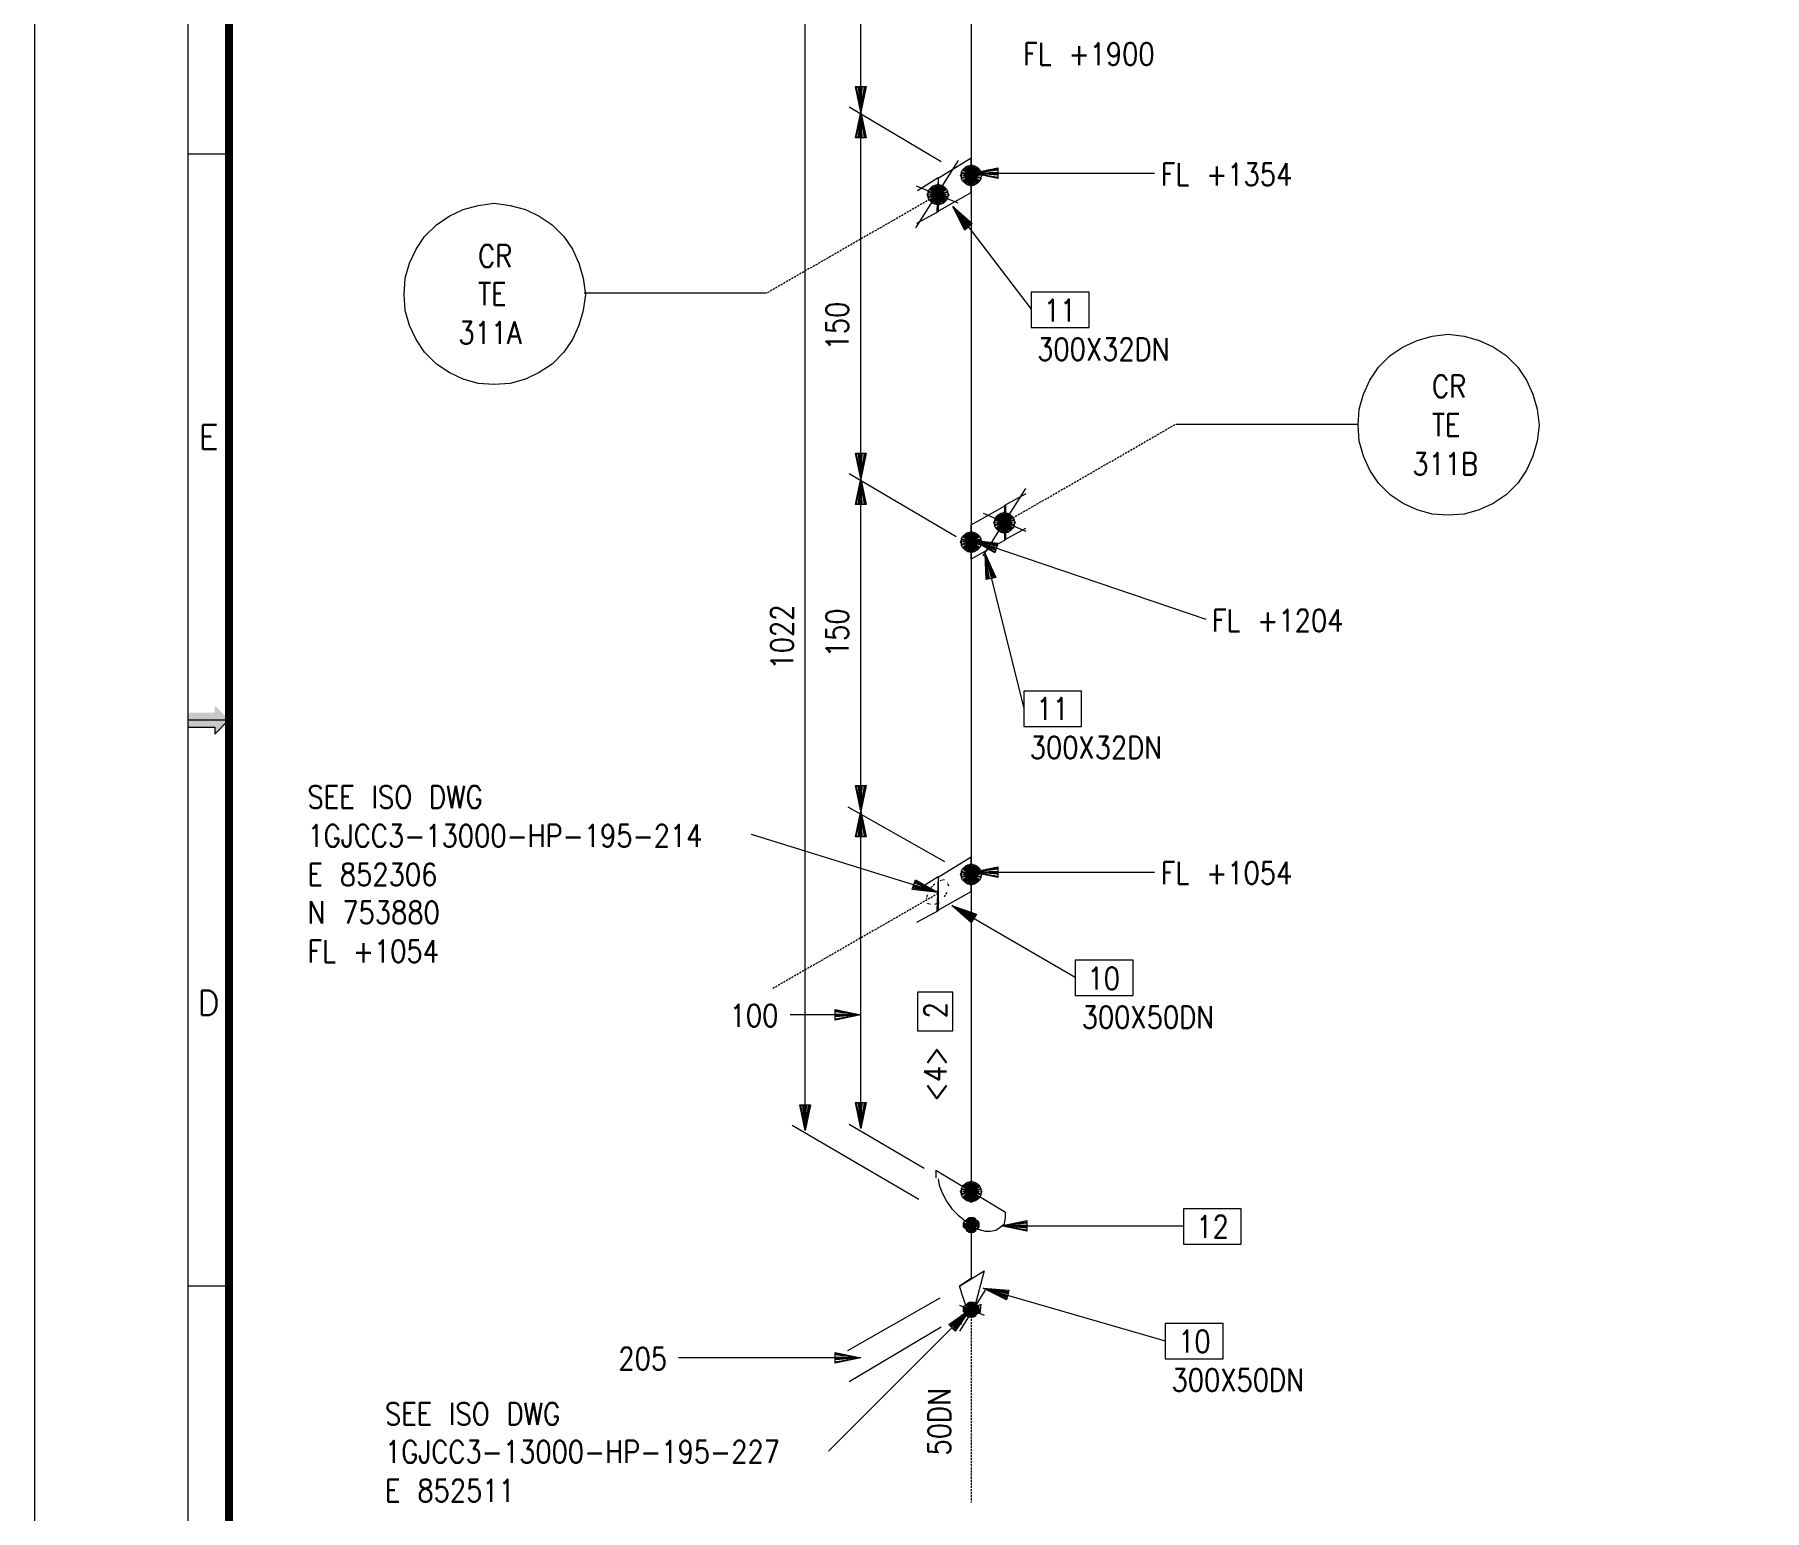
# Model space of a CAD drawing. Extents: x 0 to 841, y 0 to 594.
# Drawn here: x 0 to 209.8, y 201.1 to 380.1 of the extents above; entities that cross this region are included whole.
import ezdxf
from ezdxf.enums import TextEntityAlignment as Align

# ---------------------------------------------------------------- set-up
doc = ezdxf.new("R2010")
doc.units = 0
doc.header["$MEASUREMENT"] = 0
doc.linetypes.add('HIDDEN', pattern=[0.375, 0.25, -0.125])
for name, color, linetype, lineweight in [('1', 7, 'Continuous', 5), ('3', 7, 'Continuous', 5), ('T-TEXT1', 7, 'Continuous', 5)]:
    doc.layers.add(name, color=color, linetype=linetype, lineweight=lineweight)
doc.styles.add('ROMANS', font='ROMANS')
doc.styles.add('TXT', font='txt.shx')

msp = doc.modelspace()

# ---------------------------------------------------------------- linework, layer by layer
at = {"layer": '1', "color": 1, "linetype": 'Continuous', "lineweight": 0}
for p, q in [((113.6, 404.6375), (113.6, 363.0375)), ((113.6, 363.0375), (113.6, 318.575)), ((113.6, 318.575), (113.6, 278.275)), ((113.6, 278.275), (113.6, 239.7875)), ((113.6, 235.7625), (113.6, 229.2625))]:
    msp.add_line(p, q, dxfattribs=at)
at = {"layer": '3', "color": 2, "linetype": 'Continuous', "lineweight": 0}
for p, q in [((93.45, 247.2), (93.45, 427.9)), ((100.2125, 370.7), (100.2125, 412.3)), ((98.7875, 371.35), (109.9625, 364.725)), ((100.2125, 326.2375), (100.2125, 370.7)), ((113.7375, 363.2875), (135.8375, 363.2875)), ((111.3875, 359.2625), (120.8875, 346.7875)), ((88.775, 348.7375), (66.675, 348.7375)), ((138.4375, 332.875), (160.5375, 332.875)), ((98.7875, 326.8875), (111.7875, 319.225)), ((100.2125, 285.9375), (100.2125, 326.2375)), ((113.7375, 318.8375), (142.075, 309.2125)), ((115.2875, 317.1375), (119.975, 298.425)), ((98.65, 286.4625), (110.35, 279.8375)), ((100.2125, 247.4625), (100.2125, 285.9375)), ((109.575, 276.0625), (86.95, 283.0875)), ((113.7375, 278.5375), (135.8375, 278.5375)), ((111.2625, 274.5), (126.2125, 265.7875)), ((100.2125, 261.2375), (91.6375, 261.2375)), ((91.8875, 247.85), (107.2375, 238.8875)), ((98.7875, 247.9875), (107.8875, 242.65)), ((117.2375, 235.6375), (139.3375, 235.6375)), ((98.65, 220.55), (109.8375, 226.925)), ((115.0375, 228.0875), (137.1375, 221.725)), ((113.475, 225.4875), (96.3125, 208.3375)), ((98.7875, 216.7875), (109.9625, 223.4125)), ((100.2125, 219.6375), (78.1125, 219.6375))]:
    msp.add_line(p, q, dxfattribs=at)
at = {"layer": '3', "color": 2, "linetype": 'HIDDEN', "lineweight": 0}
for p, q in [((109.1875, 277.1), (108.6625, 276.5875)), ((110.35, 277.625), (109.8375, 277.4875)), ((110.875, 276.8375), (110.7375, 277.2375)), ((108.275, 275.8), (108.1375, 275.2875)), ((109.1875, 274.6375), (109.8375, 274.8875)), ((110.35, 275.5375), (110.7375, 276.1875)), ((108.275, 274.7625), (108.6625, 274.6375))]:
    msp.add_line(p, q, dxfattribs=at)
at = {"layer": '3', "color": 1, "linetype": 'HIDDEN', "lineweight": 0}
for p, q in [((109.575, 275.9375), (89.425, 264.3625)), ((113.6, 225.4875), (113.6, 202.0875))]:
    msp.add_line(p, q, dxfattribs=at)
at = {"layer": '3', "color": 2, "linetype": 'Continuous', "lineweight": 0}
for points in [[(100.8625, 373.825), (100.2125, 370.7), (99.5625, 373.825), (100.8625, 373.825)], [(100.7375, 373.825), (100.2125, 370.7), (99.6875, 373.825)], [(100.6, 373.825), (100.2125, 370.7), (99.95, 373.825)], [(100.3375, 373.825), (100.2125, 370.7), (100.0875, 373.825)], [(99.5625, 367.5875), (100.2125, 370.7), (100.8625, 367.5875), (99.5625, 367.5875)], [(99.6875, 367.5875), (100.2125, 370.7), (100.7375, 367.5875)], [(99.95, 367.5875), (100.2125, 370.7), (100.6, 367.5875)], [(100.0875, 367.5875), (100.2125, 370.7), (100.3375, 367.5875)], [(116.85, 362.6375), (113.7375, 363.2875), (116.85, 363.9375), (116.85, 362.6375)], [(116.85, 362.775), (113.7375, 363.2875), (116.85, 363.8125)], [(116.85, 363.0375), (113.7375, 363.2875), (116.85, 363.6875)], [(116.85, 363.1625), (113.7375, 363.2875), (116.85, 363.425)], [(55.75, 359.65), (57.7, 359.3875), (59.525, 358.875), (61.2125, 358.0875), (62.775, 357.05), (64.2, 355.625), (65.2375, 354.0625), (66.025, 352.375), (66.5375, 350.55), (66.8, 348.6), (66.5375, 346.65), (66.025, 344.8375), (65.2375, 343.1375), (64.2, 341.5875), (62.775, 340.15), (61.2125, 339.1125), (59.525, 338.3375), (57.7, 337.8125), (55.75, 337.6875), (53.8, 337.8125), (51.9875, 338.3375), (50.2875, 339.1125), (48.7375, 340.15), (47.3, 341.5875), (46.2625, 343.1375), (45.4875, 344.8375), (44.9625, 346.65), (44.8375, 348.6), (44.9625, 350.55), (45.4875, 352.375), (46.2625, 354.0625), (47.3, 355.625), (48.7375, 357.05), (50.2875, 358.0875), (51.9875, 358.875), (53.8, 359.3875), (55.75, 359.65)], [(112.825, 356.4), (111.3875, 359.2625), (113.7375, 357.1875), (112.825, 356.4)], [(112.95, 356.5375), (111.3875, 359.2625), (113.6, 357.05)], [(113.0875, 356.6625), (111.3875, 359.2625), (113.475, 357.05)], [(113.2125, 356.6625), (111.3875, 359.2625), (113.3375, 356.925)], [(120.8875, 344.575), (127.9, 344.575), (127.9, 348.8625), (120.8875, 348.8625), (120.8875, 344.575)], [(171.45, 343.7875), (173.4, 343.5375), (175.225, 343.0125), (176.9125, 342.2375), (178.475, 341.1875), (179.9, 339.7625), (180.9375, 338.2), (181.725, 336.5125), (182.2375, 334.6875), (182.5, 332.7375), (182.2375, 330.7875), (181.725, 328.975), (180.9375, 327.2875), (179.9, 325.725), (178.475, 324.2875), (176.9125, 323.25), (175.225, 322.475), (173.4, 321.95), (171.45, 321.825), (169.5, 321.95), (167.6875, 322.475), (165.9875, 323.25), (164.4375, 324.2875), (163, 325.725), (161.9625, 327.2875), (161.1875, 328.975), (160.6625, 330.7875), (160.5375, 332.7375), (160.6625, 334.6875), (161.1875, 336.5125), (161.9625, 338.2), (163, 339.7625), (164.4375, 341.1875), (165.9875, 342.2375), (167.6875, 343.0125), (169.5, 343.5375), (171.45, 343.7875)], [(100.8625, 329.3625), (100.2125, 326.2375), (99.5625, 329.3625), (100.8625, 329.3625)], [(100.7375, 329.3625), (100.2125, 326.2375), (99.6875, 329.3625)], [(100.6, 329.3625), (100.2125, 326.2375), (99.95, 329.3625)], [(100.3375, 329.3625), (100.2125, 326.2375), (100.0875, 329.3625)], [(99.5625, 323.125), (100.2125, 326.2375), (100.8625, 323.125), (99.5625, 323.125)], [(99.6875, 323.125), (100.2125, 326.2375), (100.7375, 323.125)], [(99.95, 323.125), (100.2125, 326.2375), (100.6, 323.125)], [(100.0875, 323.125), (100.2125, 326.2375), (100.3375, 323.125)], [(116.4625, 317.275), (113.7375, 318.8375), (116.85, 318.4375), (116.4625, 317.275)], [(116.4625, 317.4), (113.7375, 318.8375), (116.85, 318.3125)], [(116.5875, 317.5375), (113.7375, 318.8375), (116.725, 318.1875)], [(116.5875, 317.6625), (113.7375, 318.8375), (116.725, 318.05)], [(115.425, 314.025), (115.2875, 317.1375), (116.5875, 314.2875), (115.425, 314.025)], [(115.55, 314.025), (115.2875, 317.1375), (116.4625, 314.2875)], [(115.6875, 314.15), (115.2875, 317.1375), (116.3375, 314.2875)], [(115.8125, 314.15), (115.2875, 317.1375), (116.2, 314.15)], [(119.975, 296.2125), (126.9875, 296.2125), (126.9875, 300.5), (119.975, 300.5), (119.975, 296.2125)], [(100.8625, 289.0625), (100.2125, 285.9375), (99.5625, 289.0625), (100.8625, 289.0625)], [(100.7375, 289.0625), (100.2125, 285.9375), (99.6875, 289.0625)], [(100.6, 289.0625), (100.2125, 285.9375), (99.95, 289.0625)], [(100.3375, 289.0625), (100.2125, 285.9375), (100.0875, 289.0625)], [(99.5625, 282.825), (100.2125, 285.9375), (100.8625, 282.825), (99.5625, 282.825)], [(99.6875, 282.825), (100.2125, 285.9375), (100.7375, 282.825)], [(99.95, 282.825), (100.2125, 285.9375), (100.6, 282.825)], [(100.0875, 282.825), (100.2125, 285.9375), (100.3375, 282.825)], [(116.85, 277.8875), (113.7375, 278.5375), (116.85, 279.1875), (116.85, 277.8875)], [(116.85, 278.0125), (113.7375, 278.5375), (116.85, 279.05)], [(106.8375, 277.625), (109.575, 276.0625), (106.45, 276.45), (106.8375, 277.625)], [(106.8375, 277.4875), (109.575, 276.0625), (106.45, 276.5875)], [(106.7125, 277.3625), (109.575, 276.0625), (106.5875, 276.7125)], [(106.7125, 277.2375), (109.575, 276.0625), (106.5875, 276.8375)], [(116.85, 278.275), (113.7375, 278.5375), (116.85, 278.925)], [(116.85, 278.4), (113.7375, 278.5375), (116.85, 278.6625)], [(113.6, 272.425), (111.2625, 274.5), (114.25, 273.4625), (113.6, 272.425)], [(113.7375, 272.55), (111.2625, 274.5), (114.125, 273.3375)], [(113.7375, 272.6875), (111.2625, 274.5), (114.125, 273.2)], [(113.8625, 272.8125), (111.2625, 274.5), (113.9875, 273.075)], [(126.2125, 263.5875), (133.2375, 263.5875), (133.2375, 267.875), (126.2125, 267.875), (126.2125, 263.5875)], [(111.3875, 259.2875), (111.3875, 263.975), (107.1, 263.975), (107.1, 259.2875), (111.3875, 259.2875)], [(97.0875, 261.8875), (100.2125, 261.2375), (97.0875, 260.5875), (97.0875, 261.8875)], [(97.0875, 261.7625), (100.2125, 261.2375), (97.0875, 260.725)], [(97.0875, 261.6375), (100.2125, 261.2375), (97.0875, 260.9875)], [(97.0875, 261.375), (100.2125, 261.2375), (97.0875, 261.1125)], [(94.1, 250.325), (93.45, 247.2), (92.8, 250.325), (94.1, 250.325)], [(93.975, 250.325), (93.45, 247.2), (92.9375, 250.325)], [(93.8375, 250.325), (93.45, 247.2), (93.1875, 250.325)], [(93.5875, 250.325), (93.45, 247.2), (93.325, 250.325)], [(100.8625, 250.5875), (100.2125, 247.4625), (99.5625, 250.5875), (100.8625, 250.5875)], [(100.7375, 250.5875), (100.2125, 247.4625), (99.6875, 250.5875)], [(100.6, 250.5875), (100.2125, 247.4625), (99.95, 250.5875)], [(100.3375, 250.5875), (100.2125, 247.4625), (100.0875, 250.5875)], [(139.3375, 233.425), (146.3625, 233.425), (146.3625, 237.7125), (139.3375, 237.7125), (139.3375, 233.425)], [(120.3625, 234.9875), (117.2375, 235.6375), (120.3625, 236.2875), (120.3625, 234.9875)], [(120.3625, 235.1125), (117.2375, 235.6375), (120.3625, 236.15)], [(120.3625, 235.375), (117.2375, 235.6375), (120.3625, 236.025)], [(120.3625, 235.5), (117.2375, 235.6375), (120.3625, 235.7625)], [(117.8875, 226.6625), (115.0375, 228.0875), (118.15, 227.8375), (117.8875, 226.6625)], [(117.8875, 226.7875), (115.0375, 228.0875), (118.15, 227.7)], [(118.025, 226.925), (115.0375, 228.0875), (118.15, 227.575)], [(118.025, 227.05), (115.0375, 228.0875), (118.025, 227.4375)], [(110.875, 223.675), (113.475, 225.4875), (111.65, 222.8875), (110.875, 223.675)], [(111, 223.5375), (113.475, 225.4875), (111.525, 223.025)], [(111.1375, 223.5375), (113.475, 225.4875), (111.525, 223.15)], [(111.1375, 223.4125), (113.475, 225.4875), (111.3875, 223.15)], [(137.1375, 219.5125), (144.15, 219.5125), (144.15, 223.8), (137.1375, 223.8), (137.1375, 219.5125)], [(97.0875, 220.2875), (100.2125, 219.6375), (97.0875, 218.9875), (97.0875, 220.2875)], [(97.0875, 220.1625), (100.2125, 219.6375), (97.0875, 219.125)], [(97.0875, 220.0375), (100.2125, 219.6375), (97.0875, 219.3875)], [(97.0875, 219.775), (100.2125, 219.6375), (97.0875, 219.5125)]]:
    msp.add_lwpolyline(points, dxfattribs=at)
at = {"layer": 'T-TEXT1', "color": 7, "linetype": 'Continuous', "lineweight": 0}
for p, q in [((18.6125, 365.6375), (23.575, 365.6375)), ((18.6125, 297), (23.575, 297)), ((18.6125, 296.1375), (21.85, 296.1375)), ((21.85, 295.275), (23.575, 297)), ((21.85, 296.1375), (21.85, 295.275)), ((18.6125, 228.3625), (23.575, 228.3625))]:
    msp.add_line(p, q, dxfattribs=at)
at = {"layer": 'T-TEXT1', "color": 2, "linetype": 'Continuous', "lineweight": 0}
for p, q in [((112.0375, 364.85), (106.8375, 356.6625)), ((112.0375, 359.65), (106.975, 361.7375)), ((115.0375, 316.8875), (120.2375, 325.075)), ((115.0375, 322.0875), (120.2375, 319.875)), ((109.3125, 242.3875), (109.3125, 241.4875)), ((109.3125, 242.3875), (117.7625, 237.325)), ((115.2875, 227.8375), (112.175, 222.8875)), ((112.175, 226.0125), (115.1625, 224.8375))]:
    msp.add_line(p, q, dxfattribs=at)
at = {"layer": 'T-TEXT1', "color": 2, "linetype": 'HIDDEN', "lineweight": 0}
for p, q in [((109.575, 360.6875), (88.775, 348.7375)), ((117.6375, 320.9125), (138.4375, 332.875))]:
    msp.add_line(p, q, dxfattribs=at)
at = {"layer": 'T-TEXT1', "color": 7, "linetype": 'Continuous', "lineweight": 0}
msp.add_lwpolyline([(0, 0), (841, 0), (841, 594), (0, 594), (0, 0)], dxfattribs=at)
msp.add_lwpolyline([(18.6125, 576.4875), (822.3875, 576.4875), (822.3875, 17.5125), (18.6125, 17.5125)], close=True, dxfattribs=at)
at = {"layer": 'T-TEXT1', "color": 7, "linetype": 'Continuous', "lineweight": 0, "const_width": 0.9911}
msp.add_lwpolyline([(23.575, 571.525), (817.425, 571.525), (817.425, 22.475), (23.575, 22.475), (23.575, 571.525)], dxfattribs=at)
at = {"layer": 'T-TEXT1', "color": 2, "linetype": 'Continuous', "lineweight": 0}
for points in [[(113.6, 363.0375), (113.6, 365.1125), (109.575, 362.6375), (109.4375, 358.6125), (113.6, 360.95), (113.6, 363.0375)], [(113.6, 364.3375), (113.8625, 364.2), (113.9875, 364.2), (114.25, 364.075), (114.3875, 363.9375), (114.5125, 363.8125), (114.6375, 363.6875), (114.775, 363.425), (114.775, 363.2875), (114.9, 363.0375), (114.775, 362.775), (114.775, 362.6375), (114.6375, 362.3875), (114.5125, 362.25), (114.3875, 362.125), (114.25, 361.9875), (113.9875, 361.8625), (113.8625, 361.8625), (113.6, 361.8625), (113.3375, 361.8625), (113.2125, 361.8625), (112.95, 361.9875), (112.825, 362.125), (112.6875, 362.25), (112.5625, 362.3875), (112.4375, 362.6375), (112.4375, 362.775), (112.4375, 363.0375), (112.4375, 363.2875), (112.4375, 363.425), (112.5625, 363.6875), (112.6875, 363.8125), (112.825, 363.9375), (112.95, 364.075), (113.2125, 364.2), (113.3375, 364.2), (113.6, 364.3375), (113.6, 364.3375), (113.8625, 364.2), (113.6, 361.7375), (113.3375, 361.8625), (113.6, 364.3375), (113.8625, 364.2), (113.9875, 364.2), (113.3375, 361.8625), (113.2125, 361.8625), (113.8625, 364.2), (113.9875, 364.2), (114.25, 364.075), (113.2125, 361.8625), (112.95, 361.9875), (113.9875, 364.2), (114.25, 364.075), (114.3875, 363.9375), (112.95, 361.9875), (112.825, 362.125), (114.25, 364.075), (114.3875, 363.9375), (114.5125, 363.8125), (112.825, 362.125), (112.6875, 362.25), (114.3875, 363.9375), (114.5125, 363.8125), (114.6375, 363.6875), (112.6875, 362.25), (112.5625, 362.3875), (114.5125, 363.8125), (114.6375, 363.6875), (114.775, 363.425), (112.5625, 362.3875), (112.4375, 362.6375), (114.6375, 363.6875), (114.775, 363.425), (114.775, 363.2875), (112.4375, 362.6375), (112.4375, 362.775), (114.775, 363.425), (114.775, 363.2875), (114.9, 363.0375), (112.4375, 362.775), (112.3, 363.0375), (114.775, 363.2875), (114.9, 363.0375), (114.775, 362.775), (112.3, 363.0375), (112.4375, 363.2875), (114.9, 363.0375), (114.775, 362.775), (114.775, 362.6375), (112.4375, 363.2875), (112.4375, 363.425), (114.775, 362.775), (114.775, 362.6375), (114.6375, 362.3875), (112.4375, 363.425), (112.5625, 363.6875), (114.775, 362.6375)], [(114.775, 362.6375), (114.6375, 362.3875), (114.5125, 362.25), (112.5625, 363.6875), (112.6875, 363.8125), (114.6375, 362.3875), (114.5125, 362.25), (114.3875, 362.125), (112.6875, 363.8125), (112.825, 363.9375), (114.5125, 362.25), (114.3875, 362.125), (114.25, 361.9875), (112.825, 363.9375), (112.95, 364.075), (114.3875, 362.125), (114.25, 361.9875), (113.9875, 361.8625), (112.95, 364.075), (113.2125, 364.2), (114.25, 361.9875), (113.9875, 361.8625), (113.8625, 361.8625), (113.2125, 364.2), (113.3375, 364.2), (113.9875, 361.8625), (113.8625, 361.8625), (113.6, 361.7375), (113.3375, 364.2), (113.6, 364.3375), (113.8625, 361.8625)], [(107.1, 361.2125), (109.575, 362.775), (109.575, 358.6125), (106.975, 357.1875)], [(109.575, 361.9875), (109.8375, 361.8625), (109.9625, 361.8625), (110.225, 361.7375), (110.35, 361.6), (110.4875, 361.475), (110.6125, 361.3375), (110.7375, 361.0875), (110.7375, 360.95), (110.875, 360.6875), (110.7375, 360.4375), (110.7375, 360.3), (110.6125, 360.0375), (110.4875, 359.9125), (110.35, 359.7875), (110.225, 359.65), (109.9625, 359.525), (109.8375, 359.525), (109.575, 359.525), (109.3125, 359.525), (109.1875, 359.525), (108.925, 359.65), (108.7875, 359.7875), (108.6625, 359.9125), (108.5375, 360.0375), (108.4, 360.3), (108.4, 360.4375), (108.4, 360.6875), (108.4, 360.95), (108.4, 361.0875), (108.5375, 361.3375), (108.6625, 361.475), (108.7875, 361.6), (108.925, 361.7375), (109.1875, 361.8625), (109.3125, 361.8625), (109.575, 361.9875), (109.575, 361.9875), (109.8375, 361.8625), (109.575, 359.3875), (109.3125, 359.525), (109.575, 361.9875), (109.8375, 361.8625), (109.9625, 361.8625), (109.3125, 359.525), (109.1875, 359.525), (109.8375, 361.8625), (109.9625, 361.8625), (110.225, 361.7375), (109.1875, 359.525), (108.925, 359.65), (109.9625, 361.8625), (110.225, 361.7375), (110.35, 361.6), (108.925, 359.65), (108.7875, 359.7875), (110.225, 361.7375), (110.35, 361.6), (110.4875, 361.475), (108.7875, 359.7875), (108.6625, 359.9125), (110.35, 361.6), (110.4875, 361.475), (110.6125, 361.3375), (108.6625, 359.9125), (108.5375, 360.0375), (110.4875, 361.475), (110.6125, 361.3375), (110.7375, 361.0875), (108.5375, 360.0375), (108.4, 360.3), (110.6125, 361.3375), (110.7375, 361.0875), (110.7375, 360.95), (108.4, 360.3), (108.4, 360.4375), (110.7375, 361.0875), (110.7375, 360.95), (110.875, 360.6875), (108.4, 360.4375), (108.275, 360.6875), (110.7375, 360.95), (110.875, 360.6875), (110.7375, 360.4375), (108.275, 360.6875), (108.4, 360.95), (110.875, 360.6875), (110.7375, 360.4375), (110.7375, 360.3), (108.4, 360.95), (108.4, 361.0875), (110.7375, 360.4375), (110.7375, 360.3), (110.6125, 360.0375), (108.4, 361.0875), (108.5375, 361.3375), (110.7375, 360.3)], [(110.7375, 360.3), (110.6125, 360.0375), (110.4875, 359.9125), (108.5375, 361.3375), (108.6625, 361.475), (110.6125, 360.0375), (110.4875, 359.9125), (110.35, 359.7875), (108.6625, 361.475), (108.7875, 361.6), (110.4875, 359.9125), (110.35, 359.7875), (110.225, 359.65), (108.7875, 361.6), (108.925, 361.7375), (110.35, 359.7875), (110.225, 359.65), (109.9625, 359.525), (108.925, 361.7375), (109.1875, 361.8625), (110.225, 359.65), (109.9625, 359.525), (109.8375, 359.525), (109.1875, 361.8625), (109.3125, 361.8625), (109.9625, 359.525), (109.8375, 359.525), (109.575, 359.3875), (109.3125, 361.8625), (109.575, 361.9875), (109.8375, 359.525)], [(120.2375, 324.425), (117.6375, 322.9875), (117.6375, 318.8375), (120.2375, 320.2625)], [(113.6, 318.575), (113.6, 320.65), (117.7625, 322.9875), (117.7625, 318.8375), (113.6, 316.4875), (113.6, 318.575)], [(117.6375, 322.2125), (117.8875, 322.0875), (118.025, 322.0875), (118.2875, 321.95), (118.4125, 321.825), (118.5375, 321.6875), (118.675, 321.5625), (118.8, 321.3), (118.8, 321.175), (118.9375, 320.9125), (118.8, 320.65), (118.8, 320.525), (118.675, 320.2625), (118.5375, 320.1375), (118.4125, 320), (118.2875, 319.875), (118.025, 319.7375), (117.8875, 319.7375), (117.6375, 319.7375), (117.375, 319.7375), (117.2375, 319.7375), (116.9875, 319.875), (116.85, 320), (116.725, 320.1375), (116.5875, 320.2625), (116.4625, 320.525), (116.4625, 320.65), (116.4625, 320.9125), (116.4625, 321.175), (116.4625, 321.3), (116.5875, 321.5625), (116.725, 321.6875), (116.85, 321.825), (116.9875, 321.95), (117.2375, 322.0875), (117.375, 322.0875), (117.6375, 322.2125), (117.6375, 322.2125), (117.8875, 322.0875), (117.6375, 319.6125), (117.375, 319.7375), (117.6375, 322.2125), (117.8875, 322.0875), (118.025, 322.0875), (117.375, 319.7375), (117.2375, 319.7375), (117.8875, 322.0875), (118.025, 322.0875), (118.2875, 321.95), (117.2375, 319.7375), (116.9875, 319.875), (118.025, 322.0875), (118.2875, 321.95), (118.4125, 321.825), (116.9875, 319.875), (116.85, 320), (118.2875, 321.95), (118.4125, 321.825), (118.5375, 321.6875), (116.85, 320), (116.725, 320.1375), (118.4125, 321.825), (118.5375, 321.6875), (118.675, 321.5625), (116.725, 320.1375), (116.5875, 320.2625), (118.5375, 321.6875), (118.675, 321.5625), (118.8, 321.3), (116.5875, 320.2625), (116.4625, 320.525), (118.675, 321.5625), (118.8, 321.3), (118.8, 321.175), (116.4625, 320.525), (116.4625, 320.65), (118.8, 321.3), (118.8, 321.175), (118.9375, 320.9125), (116.4625, 320.65), (116.3375, 320.9125), (118.8, 321.175), (118.9375, 320.9125), (118.8, 320.65), (116.3375, 320.9125), (116.4625, 321.175), (118.9375, 320.9125), (118.8, 320.65), (118.8, 320.525), (116.4625, 321.175), (116.4625, 321.3), (118.8, 320.65), (118.8, 320.525), (118.675, 320.2625), (116.4625, 321.3), (116.5875, 321.5625), (118.8, 320.525)], [(118.8, 320.525), (118.675, 320.2625), (118.5375, 320.1375), (116.5875, 321.5625), (116.725, 321.6875), (118.675, 320.2625), (118.5375, 320.1375), (118.4125, 320), (116.725, 321.6875), (116.85, 321.825), (118.5375, 320.1375), (118.4125, 320), (118.2875, 319.875), (116.85, 321.825), (116.9875, 321.95), (118.4125, 320), (118.2875, 319.875), (118.025, 319.7375), (116.9875, 321.95), (117.2375, 322.0875), (118.2875, 319.875), (118.025, 319.7375), (117.8875, 319.7375), (117.2375, 322.0875), (117.375, 322.0875), (118.025, 319.7375), (117.8875, 319.7375), (117.6375, 319.6125), (117.375, 322.0875), (117.6375, 322.2125), (117.8875, 319.7375)], [(113.6, 319.875), (113.8625, 319.7375), (113.9875, 319.7375), (114.25, 319.6125), (114.3875, 319.4875), (114.5125, 319.35), (114.6375, 319.225), (114.775, 318.9625), (114.775, 318.8375), (114.9, 318.575), (114.775, 318.3125), (114.775, 318.1875), (114.6375, 317.925), (114.5125, 317.7875), (114.3875, 317.6625), (114.25, 317.5375), (113.9875, 317.4), (113.8625, 317.4), (113.6, 317.4), (113.3375, 317.4), (113.2125, 317.4), (112.95, 317.5375), (112.825, 317.6625), (112.6875, 317.7875), (112.5625, 317.925), (112.4375, 318.1875), (112.4375, 318.3125), (112.4375, 318.575), (112.4375, 318.8375), (112.4375, 318.9625), (112.5625, 319.225), (112.6875, 319.35), (112.825, 319.4875), (112.95, 319.6125), (113.2125, 319.7375), (113.3375, 319.7375), (113.6, 319.875), (113.6, 319.875), (113.8625, 319.7375), (113.6, 317.275), (113.3375, 317.4), (113.6, 319.875), (113.8625, 319.7375), (113.9875, 319.7375), (113.3375, 317.4), (113.2125, 317.4), (113.8625, 319.7375), (113.9875, 319.7375), (114.25, 319.6125), (113.2125, 317.4), (112.95, 317.5375), (113.9875, 319.7375), (114.25, 319.6125), (114.3875, 319.4875), (112.95, 317.5375), (112.825, 317.6625), (114.25, 319.6125), (114.3875, 319.4875), (114.5125, 319.35), (112.825, 317.6625), (112.6875, 317.7875), (114.3875, 319.4875), (114.5125, 319.35), (114.6375, 319.225), (112.6875, 317.7875), (112.5625, 317.925), (114.5125, 319.35), (114.6375, 319.225), (114.775, 318.9625), (112.5625, 317.925), (112.4375, 318.1875), (114.6375, 319.225), (114.775, 318.9625), (114.775, 318.8375), (112.4375, 318.1875), (112.4375, 318.3125), (114.775, 318.9625), (114.775, 318.8375), (114.9, 318.575), (112.4375, 318.3125), (112.3, 318.575), (114.775, 318.8375), (114.9, 318.575), (114.775, 318.3125), (112.3, 318.575), (112.4375, 318.8375), (114.9, 318.575), (114.775, 318.3125), (114.775, 318.1875), (112.4375, 318.8375), (112.4375, 318.9625), (114.775, 318.3125), (114.775, 318.1875), (114.6375, 317.925), (112.4375, 318.9625), (112.5625, 319.225), (114.775, 318.1875)], [(114.775, 318.1875), (114.6375, 317.925), (114.5125, 317.7875), (112.5625, 319.225), (112.6875, 319.35), (114.6375, 317.925), (114.5125, 317.7875), (114.3875, 317.6625), (112.6875, 319.35), (112.825, 319.4875), (114.5125, 317.7875), (114.3875, 317.6625), (114.25, 317.5375), (112.825, 319.4875), (112.95, 319.6125), (114.3875, 317.6625), (114.25, 317.5375), (113.9875, 317.4), (112.95, 319.6125), (113.2125, 319.7375), (114.25, 317.5375), (113.9875, 317.4), (113.8625, 317.4), (113.2125, 319.7375), (113.3375, 319.7375), (113.9875, 317.4), (113.8625, 317.4), (113.6, 317.275), (113.3375, 319.7375), (113.6, 319.875), (113.8625, 317.4)], [(113.6, 278.275), (113.6, 280.35), (109.575, 277.8875), (109.4375, 273.85), (113.6, 276.1875), (113.6, 278.275)], [(113.6, 279.575), (113.8625, 279.4375), (113.9875, 279.4375), (114.25, 279.3125), (114.3875, 279.1875), (114.5125, 279.05), (114.6375, 278.925), (114.775, 278.6625), (114.775, 278.5375), (114.9, 278.275), (114.775, 278.0125), (114.775, 277.8875), (114.6375, 277.625), (114.5125, 277.4875), (114.3875, 277.3625), (114.25, 277.2375), (113.9875, 277.1), (113.8625, 277.1), (113.6, 277.1), (113.3375, 277.1), (113.2125, 277.1), (112.95, 277.2375), (112.825, 277.3625), (112.6875, 277.4875), (112.5625, 277.625), (112.4375, 277.8875), (112.4375, 278.0125), (112.4375, 278.275), (112.4375, 278.5375), (112.4375, 278.6625), (112.5625, 278.925), (112.6875, 279.05), (112.825, 279.1875), (112.95, 279.3125), (113.2125, 279.4375), (113.3375, 279.4375), (113.6, 279.575), (113.6, 279.575), (113.8625, 279.4375), (113.6, 276.975), (113.3375, 277.1), (113.6, 279.575), (113.8625, 279.4375), (113.9875, 279.4375), (113.3375, 277.1), (113.2125, 277.1), (113.8625, 279.4375), (113.9875, 279.4375), (114.25, 279.3125), (113.2125, 277.1), (112.95, 277.2375), (113.9875, 279.4375), (114.25, 279.3125), (114.3875, 279.1875), (112.95, 277.2375), (112.825, 277.3625), (114.25, 279.3125), (114.3875, 279.1875), (114.5125, 279.05), (112.825, 277.3625), (112.6875, 277.4875), (114.3875, 279.1875), (114.5125, 279.05), (114.6375, 278.925), (112.6875, 277.4875), (112.5625, 277.625), (114.5125, 279.05), (114.6375, 278.925), (114.775, 278.6625), (112.5625, 277.625), (112.4375, 277.8875), (114.6375, 278.925), (114.775, 278.6625), (114.775, 278.5375), (112.4375, 277.8875), (112.4375, 278.0125), (114.775, 278.6625), (114.775, 278.5375), (114.9, 278.275), (112.4375, 278.0125), (112.3, 278.275), (114.775, 278.5375), (114.9, 278.275), (114.775, 278.0125), (112.3, 278.275), (112.4375, 278.5375), (114.9, 278.275), (114.775, 278.0125), (114.775, 277.8875), (112.4375, 278.5375), (112.4375, 278.6625), (114.775, 278.0125), (114.775, 277.8875), (114.6375, 277.625), (112.4375, 278.6625), (112.5625, 278.925), (114.775, 277.8875)], [(114.775, 277.8875), (114.6375, 277.625), (114.5125, 277.4875), (112.5625, 278.925), (112.6875, 279.05), (114.6375, 277.625), (114.5125, 277.4875), (114.3875, 277.3625), (112.6875, 279.05), (112.825, 279.1875), (114.5125, 277.4875), (114.3875, 277.3625), (114.25, 277.2375), (112.825, 279.1875), (112.95, 279.3125), (114.3875, 277.3625), (114.25, 277.2375), (113.9875, 277.1), (112.95, 279.3125), (113.2125, 279.4375), (114.25, 277.2375), (113.9875, 277.1), (113.8625, 277.1), (113.2125, 279.4375), (113.3375, 279.4375), (113.9875, 277.1), (113.8625, 277.1), (113.6, 276.975), (113.3375, 279.4375), (113.6, 279.575), (113.8625, 277.1)], [(107.1, 276.45), (109.575, 278.0125), (109.575, 273.85), (106.975, 272.425)], [(109.575, 241.35), (109.7, 240.575), (110.0875, 239.6625), (110.6125, 238.625), (111.2625, 237.7125), (112.0375, 236.9375), (112.825, 236.2875), (113.6, 235.6375), (114.3875, 235.2375), (115.2875, 234.9875), (115.9375, 234.9875), (116.5875, 235.1125), (117.1125, 235.5), (117.6375, 235.8875), (117.7625, 236.675), (117.7625, 237.325)], [(113.6, 241.0875), (113.8625, 240.9625), (113.9875, 240.9625), (114.25, 240.8375), (114.3875, 240.7), (114.5125, 240.575), (114.6375, 240.4375), (114.775, 240.1875), (114.775, 240.05), (114.9, 239.7875), (114.775, 239.5375), (114.775, 239.4), (114.6375, 239.1375), (114.5125, 239.0125), (114.3875, 238.8875), (114.25, 238.75), (113.9875, 238.625), (113.8625, 238.625), (113.6, 238.625), (113.3375, 238.625), (113.2125, 238.625), (112.95, 238.75), (112.825, 238.8875), (112.6875, 239.0125), (112.5625, 239.1375), (112.4375, 239.4), (112.4375, 239.5375), (112.4375, 239.7875), (112.4375, 240.05), (112.4375, 240.1875), (112.5625, 240.4375), (112.6875, 240.575), (112.825, 240.7), (112.95, 240.8375), (113.2125, 240.9625), (113.3375, 240.9625), (113.6, 241.0875), (113.6, 241.0875), (113.8625, 240.9625), (113.6, 238.4875), (113.3375, 238.625), (113.6, 241.0875), (113.8625, 240.9625), (113.9875, 240.9625), (113.3375, 238.625), (113.2125, 238.625), (113.8625, 240.9625), (113.9875, 240.9625), (114.25, 240.8375), (113.2125, 238.625), (112.95, 238.75), (113.9875, 240.9625), (114.25, 240.8375), (114.3875, 240.7), (112.95, 238.75), (112.825, 238.8875), (114.25, 240.8375), (114.3875, 240.7), (114.5125, 240.575), (112.825, 238.8875), (112.6875, 239.0125), (114.3875, 240.7), (114.5125, 240.575), (114.6375, 240.4375), (112.6875, 239.0125), (112.5625, 239.1375), (114.5125, 240.575), (114.6375, 240.4375), (114.775, 240.1875), (112.5625, 239.1375), (112.4375, 239.4), (114.6375, 240.4375), (114.775, 240.1875), (114.775, 240.05), (112.4375, 239.4), (112.4375, 239.5375), (114.775, 240.1875), (114.775, 240.05), (114.9, 239.7875), (112.4375, 239.5375), (112.3, 239.7875), (114.775, 240.05), (114.9, 239.7875), (114.775, 239.5375), (112.3, 239.7875), (112.4375, 240.05), (114.9, 239.7875), (114.775, 239.5375), (114.775, 239.4), (112.4375, 240.05), (112.4375, 240.1875), (114.775, 239.5375), (114.775, 239.4), (114.6375, 239.1375), (112.4375, 240.1875), (112.5625, 240.4375), (114.775, 239.4)], [(114.775, 239.4), (114.6375, 239.1375), (114.5125, 239.0125), (112.5625, 240.4375), (112.6875, 240.575), (114.6375, 239.1375), (114.5125, 239.0125), (114.3875, 238.8875), (112.6875, 240.575), (112.825, 240.7), (114.5125, 239.0125), (114.3875, 238.8875), (114.25, 238.75), (112.825, 240.7), (112.95, 240.8375), (114.3875, 238.8875), (114.25, 238.75), (113.9875, 238.625), (112.95, 240.8375), (113.2125, 240.9625), (114.25, 238.75), (113.9875, 238.625), (113.8625, 238.625), (113.2125, 240.9625), (113.3375, 240.9625), (113.9875, 238.625), (113.8625, 238.625), (113.6, 238.4875), (113.3375, 240.9625), (113.6, 241.0875), (113.8625, 238.625)], [(113.6, 236.675), (113.7375, 236.675), (113.8625, 236.675), (114.125, 236.5375), (114.125, 236.4125), (114.25, 236.2875), (114.3875, 236.2875), (114.5125, 236.025), (114.5125, 235.8875), (114.5125, 235.7625), (114.5125, 235.6375), (114.5125, 235.5), (114.3875, 235.375), (114.25, 235.2375), (114.125, 235.1125), (114.125, 234.9875), (113.8625, 234.85), (113.7375, 234.85), (113.6, 234.85), (113.475, 234.85), (113.3375, 234.85), (113.2125, 234.9875), (113.0875, 235.1125), (112.95, 235.2375), (112.825, 235.375), (112.6875, 235.5), (112.6875, 235.6375), (112.6875, 235.7625), (112.6875, 235.8875), (112.6875, 236.025), (112.825, 236.2875), (112.95, 236.2875), (113.0875, 236.4125), (113.2125, 236.5375), (113.3375, 236.675), (113.475, 236.675), (113.6, 236.675), (113.6, 236.675), (113.7375, 236.675), (113.6, 234.85), (113.475, 234.85), (113.6, 236.675), (113.7375, 236.675), (113.8625, 236.675), (113.475, 234.85), (113.3375, 234.85), (113.7375, 236.675), (113.8625, 236.675), (114.125, 236.5375), (113.3375, 234.85), (113.0875, 234.9875), (113.8625, 236.675), (114.125, 236.5375), (114.125, 236.4125), (113.0875, 234.9875), (113.0875, 235.1125), (114.125, 236.5375), (114.125, 236.4125), (114.25, 236.2875), (113.0875, 235.1125), (112.95, 235.2375), (114.125, 236.4125), (114.25, 236.2875), (114.3875, 236.15), (112.95, 235.2375), (112.825, 235.375), (114.25, 236.2875), (114.3875, 236.15), (114.5125, 236.025), (112.825, 235.375), (112.6875, 235.5), (114.3875, 236.15), (114.5125, 236.025), (114.5125, 235.8875), (112.6875, 235.5), (112.6875, 235.6375), (114.5125, 236.025), (114.5125, 235.8875), (114.5125, 235.7625), (112.6875, 235.6375), (112.6875, 235.7625), (114.5125, 235.8875), (114.5125, 235.7625), (114.5125, 235.6375), (112.6875, 235.7625), (112.6875, 235.8875), (114.5125, 235.7625), (114.5125, 235.6375), (114.5125, 235.5), (112.6875, 235.8875), (112.6875, 236.025), (114.5125, 235.6375), (114.5125, 235.5), (114.3875, 235.2375), (112.6875, 236.025), (112.825, 236.2875), (114.5125, 235.5)], [(114.5125, 235.5), (114.3875, 235.2375), (114.25, 235.2375), (112.825, 236.2875), (112.95, 236.2875), (114.3875, 235.2375), (114.25, 235.2375), (114.125, 235.1125), (112.95, 236.2875), (113.0875, 236.4125), (114.25, 235.2375), (114.125, 235.1125), (113.9875, 234.9875), (113.0875, 236.4125), (113.2125, 236.5375), (114.125, 235.1125), (113.9875, 234.9875), (113.8625, 234.85), (113.2125, 236.5375), (113.3375, 236.675), (113.9875, 234.9875), (113.8625, 234.85), (113.7375, 234.85), (113.3375, 236.675), (113.475, 236.675), (113.8625, 234.85), (113.7375, 234.85), (113.6, 234.85), (113.475, 236.675), (113.6, 236.675), (113.7375, 234.85)], [(113.6, 229.2625), (112.175, 228.35), (115.1625, 230.175), (113.9875, 225.75), (113.2125, 225.2375), (112.175, 228.35)], [(112.4375, 223.675), (112.4375, 224.8375), (114.775, 226.1375), (114.6375, 224.975)], [(113.6, 226.4), (113.7375, 226.4), (113.8625, 226.4), (114.125, 226.275), (114.125, 226.1375), (114.25, 226.0125), (114.3875, 226.0125), (114.5125, 225.75), (114.5125, 225.625), (114.5125, 225.4875), (114.5125, 225.3625), (114.5125, 225.2375), (114.3875, 225.1), (114.25, 224.975), (114.125, 224.8375), (114.125, 224.7125), (113.8625, 224.5875), (113.7375, 224.5875), (113.6, 224.5875), (113.475, 224.5875), (113.3375, 224.5875), (113.2125, 224.7125), (113.0875, 224.8375), (112.95, 224.975), (112.825, 225.1), (112.6875, 225.2375), (112.6875, 225.3625), (112.6875, 225.4875), (112.6875, 225.625), (112.6875, 225.75), (112.825, 226.0125), (112.95, 226.0125), (113.0875, 226.1375), (113.2125, 226.275), (113.3375, 226.4), (113.475, 226.4), (113.6, 226.4), (113.6, 226.4), (113.7375, 226.4), (113.6, 224.5875), (113.475, 224.5875), (113.6, 226.4), (113.7375, 226.4), (113.8625, 226.4), (113.475, 224.5875), (113.3375, 224.5875), (113.7375, 226.4), (113.8625, 226.4), (114.125, 226.275), (113.3375, 224.5875), (113.0875, 224.7125), (113.8625, 226.4), (114.125, 226.275), (114.125, 226.1375), (113.0875, 224.7125), (113.0875, 224.8375), (114.125, 226.275), (114.125, 226.1375), (114.25, 226.0125), (113.0875, 224.8375), (112.95, 224.975), (114.125, 226.1375), (114.25, 226.0125), (114.3875, 225.8875), (112.95, 224.975), (112.825, 225.1), (114.25, 226.0125), (114.3875, 225.8875), (114.5125, 225.75), (112.825, 225.1), (112.6875, 225.2375), (114.3875, 225.8875), (114.5125, 225.75), (114.5125, 225.625), (112.6875, 225.2375), (112.6875, 225.3625), (114.5125, 225.75), (114.5125, 225.625), (114.5125, 225.4875), (112.6875, 225.3625), (112.6875, 225.4875), (114.5125, 225.625), (114.5125, 225.4875), (114.5125, 225.3625), (112.6875, 225.4875), (112.6875, 225.625), (114.5125, 225.4875), (114.5125, 225.3625), (114.5125, 225.2375), (112.6875, 225.625), (112.6875, 225.75), (114.5125, 225.3625), (114.5125, 225.2375), (114.3875, 224.975), (112.6875, 225.75), (112.825, 226.0125), (114.5125, 225.2375)], [(114.5125, 225.2375), (114.3875, 224.975), (114.25, 224.975), (112.825, 226.0125), (112.95, 226.0125), (114.3875, 224.975), (114.25, 224.975), (114.125, 224.8375), (112.95, 226.0125), (113.0875, 226.1375), (114.25, 224.975), (114.125, 224.8375), (113.9875, 224.7125), (113.0875, 226.1375), (113.2125, 226.275), (114.125, 224.8375), (113.9875, 224.7125), (113.8625, 224.5875), (113.2125, 226.275), (113.3375, 226.4), (113.9875, 224.7125), (113.8625, 224.5875), (113.7375, 224.5875), (113.3375, 226.4), (113.475, 226.4), (113.8625, 224.5875), (113.7375, 224.5875), (113.6, 224.5875), (113.475, 226.4), (113.6, 226.4), (113.7375, 224.5875)]]:
    msp.add_lwpolyline(points, dxfattribs=at)
at = {"layer": 'T-TEXT1', "color": 7, "linetype": 'Continuous', "lineweight": 0}
for points in [[(21.85, 298.725), (23.575, 297), (21.85, 295.275)], [(18.6125, 297.8625), (21.85, 297.8625), (18.6125, 296.1375), (21.85, 296.1375)]]:
    msp.add_solid(points, dxfattribs=at)

# ---------------------------------------------------------------- texts
at = {"layer": '3', "color": 2, "linetype": 'Continuous', "lineweight": 0, "style": 'TXT', "width": 0.851861}
for s, p in [('FL +1900', (119.9, 376.4)), ('FL +1354', (136.6, 361.8)), ('CR', (53.8, 351.9)), ('TE', (53.8, 347.3)), ('11', (122.4, 345.3)), ('311A', (51.4, 342.6)), ('300X32DN', (121.6, 340.6)), ('CR', (169.5, 336.1)), ('TE', (169.5, 331.4)), ('311B', (167.1, 326.7)), ('FL +1204', (142.8, 307.7)), ('11', (121.5, 297)), ('300X32DN', (120.7, 292.3)), ('SEE ISO DWG', (33.1, 286.3)), ('1GJCC3-13000-HP-195-214', (33.1, 281.6)), ('E 852306', (33.1, 276.9)), ('FL +1054', (136.6, 277.1)), ('N 753880', (33.1, 272.3)), ('FL +1054', (33.1, 267.6)), ('10', (127.7, 264.3)), ('100', (84.3, 259.8)), ('300X50DN', (127, 259.6)), ('12', (140.9, 234.2)), ('10', (138.7, 220.3)), ('205', (70.8, 218.2)), ('300X50DN', (137.9, 215.6)), ('SEE ISO DWG', (42.5, 211.5)), ('1GJCC3-13000-HP-195-227', (42.5, 206.9)), ('E 852511', (42.5, 202.2))]:
    msp.add_text(s, height=2.7, dxfattribs=at).set_placement(p)
for s, p in [('150', (98.7, 341.8)), ('1022', (92, 303.1)), ('150', (98.7, 304.6)), ('2', (110.6, 260.8)), ('<4>', (110.6, 250.7)), ('50DN', (111.1, 207.8))]:
    msp.add_text(s, height=2.7, rotation=90, dxfattribs=at).set_placement(p)
at = {"layer": 'T-TEXT1', "color": 7, "linetype": 'Continuous', "lineweight": 0, "style": 'ROMANS'}
for s, p in [('E', (21.1, 331.3125)), ('D', (21.1, 262.6875))]:
    msp.add_text(s, height=2.9732, dxfattribs=at).set_placement(p, align=Align.MIDDLE)

doc.saveas('drawing.dxf')
